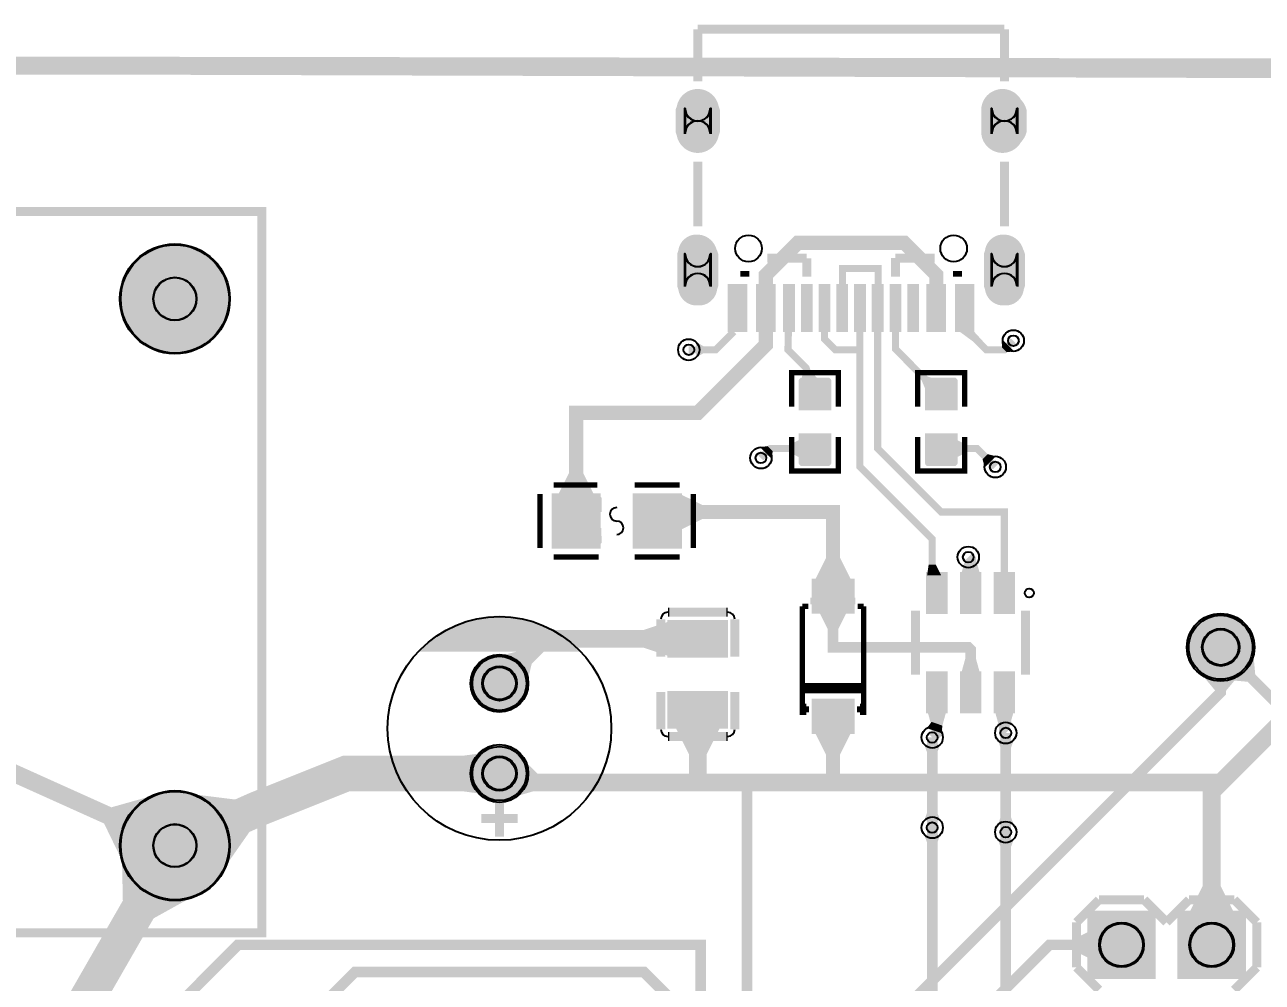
# Model space of a CAD drawing. Header units: millimetres. Extents: x 1 to 169, y 35 to 120.
# Drawn here: x 81.37 to 116.23, y 92.93 to 119.9 of the extents above; entities that cross this region are included whole.
import ezdxf

# ---------------------------------------------------------------- set-up
doc = ezdxf.new("R2010")
doc.units = ezdxf.units.MM
for name, color, linetype, true_color in [('BoardOutline', 7, 'Continuous', 0xff00ff), ('BottomLayer', 7, 'Continuous', 0x0000ff), ('BottomSolderLayer', 7, 'Continuous', 0xaa00ff), ('Document', 7, 'Continuous', 0xffffff), ('Hole', 7, 'Continuous', 0x000000), ('Multi-Layer', 7, 'Continuous', 0xc0c0c0), ('TopLayer', 7, 'Continuous', 0xff0000), ('TopPasterLayer', 7, 'Continuous', 0x808080), ('TopSilkLayer', 7, 'Continuous', 0xffff00), ('TopSolderLayer', 7, 'Continuous', 0x800080)]:
    doc.layers.add(name, color=color, linetype=linetype, true_color=true_color)

msp = doc.modelspace()

# ---------------------------------------------------------------- hatches: boundary and pattern name
at = {"layer": 'BottomLayer'}
for points in [[(115.006, 101.464), (115.96, 102.419), (116.035, 101.602), (115.823, 101.39)], [(115.737, 101.767), (114.387, 101.767), (114.912, 101.137), (115.212, 101.137)], [(108.782, 99.751), (109.232, 99.751), (109.157, 99.541), (108.857, 99.541)], [(106.709, 99.624), (107.159, 99.624), (107.084, 99.414), (106.784, 99.414)], [(106.709, 97.481), (107.159, 97.481), (107.084, 97.691), (106.784, 97.691)], [(108.782, 97.354), (109.232, 97.354), (109.157, 97.564), (108.857, 97.564)], [(111.354, 93.605), (111.354, 94.355), (110.904, 94.13), (110.904, 93.83)]]:
    msp.add_hatch(color=256, dxfattribs=at).paths.add_polyline_path(points)
at = {"layer": 'BottomSolderLayer'}
for points in [[(100.954, 116.88, -0.785398), (99.703, 116.88), (99.703, 117.497, -0.785398), (100.954, 117.497)], [(109.594, 116.88, -0.785398), (108.343, 116.88), (108.343, 117.497, -0.785398), (109.594, 117.497)], [(84.049, 112.174, 1), (87.148, 112.174, 1)], [(100.904, 112.527, -0.785398), (99.753, 112.527), (99.753, 113.45, -0.785398), (100.904, 113.45)], [(109.544, 112.527, -0.785398), (108.393, 112.527), (108.393, 113.45, -0.785398), (109.544, 113.45)], [(114.111, 102.362, 1), (116.013, 102.362, 1)], [(93.929, 101.346, 1), (95.555, 101.346, 1)], [(93.929, 98.806, 1), (95.555, 98.806, 1)], [(84.049, 96.774, 1), (87.148, 96.774, 1)], [(111.303, 93.015), (111.303, 94.945), (113.233, 94.945), (113.233, 93.015)], [(113.843, 93.015), (113.843, 94.945), (115.773, 94.945), (115.773, 93.015)]]:
    msp.add_hatch(color=256, dxfattribs=at).paths.add_polyline_path(points)
at = {"layer": 'Document'}
for points in [[(104.042, 104.044), (104.232, 104.044), (104.232, 103.285), (104.042, 103.285)], [(103.505, 103.759), (104.769, 103.759), (104.769, 103.57), (103.505, 103.57)], [(104.045, 100.078), (104.235, 100.078), (104.235, 100.836), (104.045, 100.836)]]:
    msp.add_hatch(color=256, dxfattribs=at).paths.add_polyline_path(points)
at = {"layer": 'Multi-Layer'}
for points in [[(100.928, 116.888, -0.785398), (99.728, 116.888), (99.728, 117.488, -0.785398), (100.928, 117.488)], [(109.568, 116.888, -0.785398), (108.368, 116.888), (108.368, 117.488, -0.785398), (109.568, 117.488)], [(84.074, 112.174, 1), (87.122, 112.174, 1)], [(100.878, 112.538, -0.785398), (99.778, 112.538), (99.778, 113.438, -0.785398), (100.878, 113.438)], [(109.518, 112.538, -0.785398), (108.418, 112.538), (108.418, 113.438, -0.785398), (109.518, 113.438)], [(93.98, 101.346, 1), (95.504, 101.346, 1)], [(93.98, 98.806, 1), (95.504, 98.806, 1)], [(84.074, 96.774, 1), (87.122, 96.774, 1)], [(111.354, 93.066), (111.354, 94.895), (113.183, 94.895), (113.183, 93.066)], [(113.894, 93.066), (113.894, 94.895), (115.723, 94.895), (115.723, 93.066)]]:
    msp.add_hatch(color=256, dxfattribs=at).paths.add_polyline_path(points)
at = {"layer": 'TopLayer'}
for points in [[(101.698, 111.271), (101.198, 111.271), (101.198, 112.571), (101.698, 112.571)], [(102.498, 111.271), (101.998, 111.271), (101.998, 112.571), (102.498, 112.571)], [(103.038, 111.271), (102.758, 111.271), (102.758, 112.571), (103.038, 112.571)], [(103.539, 111.27), (103.259, 111.27), (103.259, 112.57), (103.539, 112.57)], [(104.038, 111.271), (103.758, 111.271), (103.758, 112.571), (104.038, 112.571)], [(104.538, 111.271), (104.258, 111.271), (104.258, 112.571), (104.538, 112.571)], [(105.038, 111.271), (104.758, 111.271), (104.758, 112.571), (105.038, 112.571)], [(105.538, 111.271), (105.258, 111.271), (105.258, 112.571), (105.538, 112.571)], [(106.038, 111.271), (105.758, 111.271), (105.758, 112.571), (106.038, 112.571)], [(106.538, 111.27), (106.258, 111.27), (106.258, 112.57), (106.538, 112.57)], [(107.298, 111.271), (106.798, 111.271), (106.798, 112.571), (107.298, 112.571)], [(108.098, 111.271), (107.598, 111.271), (107.598, 112.571), (108.098, 112.571)], [(108.098, 111.271), (107.682, 111.271), (108.09, 110.971), (108.373, 110.971)], [(100.275, 110.519), (100.275, 110.969), (100.485, 110.844), (100.485, 110.644)], [(109.239, 110.699), (108.921, 111.017), (108.896, 110.815), (109.037, 110.674)], [(104.064, 109.062), (103.2, 109.062), (103.2, 109.869), (104.064, 109.869)], [(103.249, 109.869), (103.749, 109.869), (103.506, 110.169), (103.295, 110.169)], [(106.756, 109.599), (107.177, 109.869), (106.809, 109.989), (106.637, 109.879)], [(106.756, 109.062), (107.62, 109.062), (107.62, 109.869), (106.756, 109.869)], [(103.2, 108.209), (103.2, 107.709), (102.9, 107.859), (102.9, 108.059)], [(104.064, 108.362), (103.2, 108.362), (103.2, 107.556), (104.064, 107.556)], [(106.756, 108.362), (107.62, 108.362), (107.62, 107.556), (106.756, 107.556)], [(107.62, 108.209), (107.62, 107.709), (107.92, 107.859), (107.92, 108.059)], [(102.408, 107.678), (102.089, 107.996), (102.299, 108.029), (102.441, 107.888)], [(108.731, 107.742), (108.413, 107.424), (108.353, 107.661), (108.494, 107.802)], [(96.401, 106.668), (97.401, 106.668), (97.101, 107.268), (96.701, 107.268)], [(96.234, 106.668), (97.569, 106.668), (97.569, 105.168), (96.234, 105.168)], [(98.519, 106.668), (99.854, 106.668), (99.854, 105.168), (98.519, 105.168)], [(99.854, 106.668), (99.854, 105.672), (100.454, 105.972), (100.454, 106.372)], [(103.64, 104.276), (104.64, 104.276), (104.34, 104.876), (103.94, 104.876)], [(106.791, 104.392), (107.184, 104.392), (107.034, 104.692), (106.834, 104.692)], [(107.741, 104.392), (108.291, 104.392), (108.166, 104.836), (107.866, 104.836)], [(108.204, 104.743), (107.76, 104.67), (107.866, 104.475), (108.166, 104.524)], [(103.565, 103.326), (103.565, 104.276), (104.715, 104.276), (104.715, 103.326)], [(107.341, 104.392), (107.341, 103.392), (106.791, 103.392), (106.791, 104.392)], [(108.291, 104.392), (108.291, 103.392), (107.741, 103.392), (107.741, 104.392)], [(109.241, 104.392), (109.241, 103.392), (108.691, 103.392), (108.691, 104.392)], [(108.716, 104.392), (109.216, 104.392), (109.066, 104.395), (108.866, 104.395)], [(104.515, 103.326), (103.765, 103.326), (103.99, 102.876), (104.29, 102.876)], [(99.555, 102.1), (99.555, 103.1), (98.805, 102.85), (98.805, 102.35)], [(101.105, 103.1), (101.105, 102.1), (99.555, 102.1), (99.555, 103.1)], [(94.695, 102.106), (95.503, 101.298), (95.653, 101.903), (95.299, 102.256)], [(107.741, 101.592), (108.291, 101.592), (108.166, 102.042), (107.866, 102.042)], [(107.341, 101.592), (107.341, 100.592), (106.791, 100.592), (106.791, 101.592)], [(108.291, 101.592), (108.291, 100.592), (107.741, 100.592), (107.741, 101.592)], [(109.241, 101.592), (109.241, 100.592), (108.691, 100.592), (108.691, 101.592)], [(101.105, 101.1), (101.105, 100.1), (99.555, 100.1), (99.555, 101.1)], [(103.565, 99.941), (103.565, 100.891), (104.715, 100.891), (104.715, 99.941)], [(107.341, 100.592), (106.791, 100.592), (106.916, 100.142), (107.216, 100.142)], [(109.241, 100.592), (108.691, 100.592), (108.816, 100.142), (109.116, 100.142)], [(100.955, 100.1), (99.705, 100.1), (100.08, 99.35), (100.58, 99.35)], [(106.785, 100.083), (107.211, 99.937), (107.216, 100.157), (106.916, 100.26)], [(109.211, 100.169), (108.763, 100.124), (108.816, 100.341), (109.116, 100.371)], [(104.64, 99.941), (103.64, 99.941), (103.94, 99.341), (104.34, 99.341)], [(94.238, 98.234), (94.238, 99.377), (93.705, 99.306), (93.705, 98.306)], [(95.371, 99.237), (95.091, 98.129), (95.685, 98.302), (95.811, 98.802)], [(85.148, 98.23), (84.21, 96.146), (83.603, 97.398), (83.809, 97.854)], [(86.984, 96.139), (86.055, 98.228), (87.291, 98.074), (87.697, 97.16)], [(106.709, 97.084), (107.159, 97.084), (107.084, 96.874), (106.784, 96.874)], [(108.782, 96.957), (109.232, 96.957), (109.157, 96.747), (108.857, 96.747)], [(86.087, 95.331), (84.105, 96.47), (84.131, 95.225), (84.998, 94.726)], [(114.183, 94.895), (115.433, 94.895), (115.058, 95.645), (114.558, 95.645)]]:
    msp.add_hatch(color=256, dxfattribs=at).paths.add_polyline_path(points)
at = {"layer": 'TopPasterLayer'}
for points in [[(100.343, 118.088), (100.373, 118.087), (100.403, 118.084), (100.432, 118.079), (100.462, 118.073), (100.491, 118.066), (100.519, 118.057), (100.547, 118.047), (100.575, 118.035), (100.602, 118.022), (100.628, 118.008), (100.654, 117.992), (100.678, 117.976), (100.702, 117.957), (100.725, 117.938), (100.747, 117.918), (100.768, 117.896), (100.788, 117.874), (100.806, 117.851), (100.824, 117.826), (100.84, 117.801), (100.855, 117.775), (100.869, 117.749), (100.881, 117.721), (100.892, 117.694), (100.902, 117.665), (100.91, 117.636), (100.916, 117.607), (100.921, 117.578), (100.925, 117.548), (100.927, 117.518), (100.928, 117.488), (100.928, 116.888), (100.927, 116.858), (100.925, 116.829), (100.921, 116.799), (100.916, 116.769), (100.91, 116.74), (100.902, 116.711), (100.892, 116.683), (100.881, 116.655), (100.869, 116.628), (100.855, 116.601), (100.84, 116.575), (100.824, 116.55), (100.806, 116.526), (100.788, 116.503), (100.768, 116.48), (100.747, 116.459), (100.725, 116.438), (100.702, 116.419), (100.678, 116.401), (100.654, 116.384), (100.628, 116.369), (100.602, 116.354), (100.575, 116.341), (100.547, 116.33), (100.519, 116.32), (100.491, 116.311), (100.462, 116.303), (100.432, 116.297), (100.403, 116.293), (100.373, 116.29), (100.343, 116.289), (100.313, 116.289), (100.283, 116.29), (100.254, 116.293), (100.224, 116.297), (100.195, 116.303), (100.166, 116.311), (100.137, 116.32), (100.109, 116.33), (100.081, 116.341), (100.054, 116.354), (100.028, 116.369), (100.003, 116.384), (99.978, 116.401), (99.954, 116.419), (99.931, 116.438), (99.909, 116.459), (99.888, 116.48), (99.869, 116.503), (99.85, 116.526), (99.832, 116.55), (99.816, 116.575), (99.801, 116.601), (99.788, 116.628), (99.775, 116.655), (99.764, 116.683), (99.755, 116.711), (99.747, 116.74), (99.74, 116.769), (99.735, 116.799), (99.731, 116.829), (99.729, 116.858), (99.728, 116.888), (99.728, 117.488), (99.729, 117.518), (99.731, 117.548), (99.735, 117.578), (99.74, 117.607), (99.747, 117.636), (99.755, 117.665), (99.764, 117.694), (99.775, 117.721), (99.788, 117.749), (99.801, 117.775), (99.816, 117.801), (99.832, 117.826), (99.85, 117.851), (99.869, 117.874), (99.888, 117.896), (99.909, 117.918), (99.931, 117.938), (99.954, 117.957), (99.978, 117.976), (100.003, 117.992), (100.028, 118.008), (100.054, 118.022), (100.081, 118.035), (100.109, 118.047), (100.137, 118.057), (100.166, 118.066), (100.195, 118.073), (100.224, 118.079), (100.254, 118.084), (100.283, 118.087), (100.313, 118.088)], [(108.929, 118.088), (108.959, 118.087), (108.989, 118.084), (109.018, 118.079), (109.048, 118.073), (109.077, 118.066), (109.105, 118.057), (109.133, 118.047), (109.161, 118.035), (109.188, 118.022), (109.214, 118.008), (109.24, 117.992), (109.264, 117.976), (109.288, 117.958), (109.311, 117.938), (109.333, 117.918), (109.354, 117.897), (109.374, 117.874), (109.393, 117.851), (109.41, 117.826), (109.426, 117.801), (109.441, 117.775), (109.455, 117.749), (109.467, 117.721), (109.478, 117.694), (109.488, 117.665), (109.496, 117.636), (109.502, 117.607), (109.508, 117.578), (109.511, 117.548), (109.514, 117.518), (109.514, 117.488), (109.514, 116.888), (109.514, 116.859), (109.511, 116.829), (109.508, 116.799), (109.502, 116.77), (109.496, 116.74), (109.488, 116.712), (109.478, 116.683), (109.467, 116.655), (109.455, 116.628), (109.441, 116.601), (109.426, 116.576), (109.41, 116.55), (109.393, 116.526), (109.374, 116.503), (109.354, 116.48), (109.333, 116.459), (109.311, 116.439), (109.288, 116.419), (109.264, 116.401), (109.24, 116.384), (109.214, 116.369), (109.188, 116.354), (109.161, 116.342), (109.133, 116.33), (109.105, 116.32), (109.077, 116.311), (109.048, 116.303), (109.018, 116.298), (108.989, 116.293), (108.959, 116.29), (108.929, 116.289), (108.899, 116.289), (108.869, 116.29), (108.84, 116.293), (108.81, 116.298), (108.781, 116.303), (108.752, 116.311), (108.723, 116.32), (108.695, 116.33), (108.667, 116.342), (108.641, 116.354), (108.614, 116.369), (108.589, 116.384), (108.564, 116.401), (108.54, 116.419), (108.517, 116.439), (108.495, 116.459), (108.474, 116.48), (108.455, 116.503), (108.436, 116.526), (108.419, 116.55), (108.402, 116.576), (108.387, 116.601), (108.374, 116.628), (108.361, 116.655), (108.35, 116.683), (108.341, 116.712), (108.333, 116.74), (108.326, 116.77), (108.321, 116.799), (108.317, 116.829), (108.315, 116.859), (108.314, 116.888), (108.314, 117.488), (108.315, 117.518), (108.317, 117.548), (108.321, 117.578), (108.326, 117.607), (108.333, 117.636), (108.341, 117.665), (108.35, 117.694), (108.361, 117.721), (108.374, 117.749), (108.387, 117.775), (108.402, 117.801), (108.419, 117.826), (108.436, 117.851), (108.455, 117.874), (108.474, 117.897), (108.495, 117.918), (108.517, 117.938), (108.54, 117.958), (108.564, 117.976), (108.589, 117.992), (108.614, 118.008), (108.641, 118.022), (108.667, 118.035), (108.695, 118.047), (108.723, 118.057), (108.752, 118.066), (108.781, 118.073), (108.81, 118.079), (108.84, 118.084), (108.869, 118.087), (108.899, 118.088)], [(100.878, 113.416), (100.877, 113.45), (100.874, 113.485), (100.869, 113.519), (100.862, 113.553), (100.852, 113.586), (100.841, 113.619), (100.828, 113.651), (100.813, 113.682), (100.796, 113.712), (100.777, 113.741), (100.757, 113.769), (100.734, 113.795), (100.711, 113.82), (100.686, 113.844), (100.659, 113.866), (100.631, 113.887), (100.602, 113.905), (100.572, 113.922), (100.541, 113.937), (100.509, 113.951), (100.476, 113.962), (100.443, 113.971), (100.409, 113.978), (100.375, 113.984), (100.341, 113.987), (100.306, 113.988), (100.293, 113.988), (100.261, 113.987), (100.228, 113.984), (100.196, 113.979), (100.165, 113.972), (100.134, 113.963), (100.103, 113.952), (100.074, 113.939), (100.045, 113.924), (100.017, 113.908), (99.99, 113.889), (99.965, 113.87), (99.941, 113.848), (99.918, 113.825), (99.896, 113.801), (99.876, 113.776), (99.858, 113.749), (99.842, 113.721), (99.827, 113.692), (99.814, 113.663), (99.803, 113.632), (99.794, 113.601), (99.787, 113.57), (99.782, 113.538), (99.779, 113.505), (99.778, 113.473), (99.778, 113.282), (99.777, 112.51), (99.778, 112.478), (99.782, 112.445), (99.787, 112.413), (99.794, 112.381), (99.803, 112.35), (99.814, 112.319), (99.827, 112.289), (99.842, 112.26), (99.858, 112.232), (99.877, 112.205), (99.897, 112.179), (99.918, 112.154), (99.942, 112.131), (99.966, 112.109), (99.992, 112.089), (100.019, 112.071), (100.047, 112.054), (100.076, 112.04), (100.106, 112.027), (100.137, 112.015), (100.168, 112.006), (100.2, 111.999), (100.233, 111.994), (100.265, 111.991), (100.298, 111.99), (100.361, 111.99), (100.394, 111.991), (100.426, 111.994), (100.458, 111.999), (100.49, 112.006), (100.521, 112.015), (100.552, 112.026), (100.582, 112.039), (100.611, 112.054), (100.638, 112.071), (100.665, 112.089), (100.691, 112.109), (100.715, 112.13), (100.738, 112.153), (100.76, 112.178), (100.78, 112.203), (100.798, 112.23), (100.815, 112.258), (100.829, 112.287), (100.842, 112.317), (100.853, 112.347), (100.862, 112.379), (100.869, 112.41), (100.875, 112.442), (100.878, 112.475), (100.879, 112.507), (100.879, 112.534), (100.879, 112.534)], [(109.518, 113.416), (109.517, 113.45), (109.514, 113.485), (109.509, 113.519), (109.502, 113.553), (109.492, 113.586), (109.481, 113.619), (109.468, 113.651), (109.453, 113.682), (109.436, 113.712), (109.417, 113.741), (109.397, 113.769), (109.375, 113.795), (109.351, 113.82), (109.326, 113.844), (109.299, 113.866), (109.271, 113.887), (109.242, 113.905), (109.212, 113.922), (109.181, 113.937), (109.149, 113.951), (109.117, 113.962), (109.083, 113.971), (109.049, 113.978), (109.015, 113.984), (108.981, 113.987), (108.946, 113.988), (108.933, 113.988), (108.901, 113.987), (108.868, 113.984), (108.836, 113.979), (108.805, 113.972), (108.774, 113.963), (108.743, 113.952), (108.714, 113.939), (108.685, 113.924), (108.657, 113.908), (108.63, 113.889), (108.605, 113.87), (108.581, 113.848), (108.558, 113.825), (108.536, 113.801), (108.517, 113.776), (108.498, 113.749), (108.482, 113.721), (108.467, 113.692), (108.454, 113.663), (108.443, 113.632), (108.434, 113.601), (108.427, 113.57), (108.422, 113.538), (108.419, 113.505), (108.418, 113.473), (108.418, 113.282), (108.418, 112.51), (108.419, 112.478), (108.422, 112.445), (108.427, 112.413), (108.434, 112.381), (108.443, 112.35), (108.454, 112.319), (108.467, 112.289), (108.482, 112.26), (108.499, 112.232), (108.517, 112.205), (108.537, 112.179), (108.559, 112.154), (108.582, 112.131), (108.606, 112.109), (108.632, 112.089), (108.659, 112.071), (108.687, 112.054), (108.716, 112.04), (108.746, 112.027), (108.777, 112.015), (108.809, 112.006), (108.84, 111.999), (108.873, 111.994), (108.905, 111.991), (108.938, 111.99), (109.001, 111.99), (109.034, 111.991), (109.066, 111.994), (109.098, 111.999), (109.13, 112.006), (109.161, 112.015), (109.192, 112.026), (109.222, 112.039), (109.251, 112.054), (109.279, 112.071), (109.305, 112.089), (109.331, 112.109), (109.356, 112.13), (109.378, 112.153), (109.4, 112.178), (109.42, 112.203), (109.438, 112.23), (109.455, 112.258), (109.469, 112.287), (109.482, 112.317), (109.493, 112.347), (109.502, 112.379), (109.51, 112.41), (109.515, 112.442), (109.518, 112.475), (109.519, 112.507), (109.519, 112.534), (109.519, 112.534)], [(101.698, 111.271), (101.198, 111.271), (101.198, 112.571), (101.698, 112.571)], [(102.498, 111.271), (101.998, 111.271), (101.998, 112.571), (102.498, 112.571)], [(103.038, 111.271), (102.758, 111.271), (102.758, 112.571), (103.038, 112.571)], [(103.539, 111.27), (103.259, 111.27), (103.259, 112.57), (103.539, 112.57)], [(104.038, 111.271), (103.758, 111.271), (103.758, 112.571), (104.038, 112.571)], [(104.538, 111.271), (104.258, 111.271), (104.258, 112.571), (104.538, 112.571)], [(105.038, 111.271), (104.758, 111.271), (104.758, 112.571), (105.038, 112.571)], [(105.538, 111.271), (105.258, 111.271), (105.258, 112.571), (105.538, 112.571)], [(106.038, 111.271), (105.758, 111.271), (105.758, 112.571), (106.038, 112.571)], [(106.538, 111.27), (106.258, 111.27), (106.258, 112.57), (106.538, 112.57)], [(107.298, 111.271), (106.798, 111.271), (106.798, 112.571), (107.298, 112.571)], [(108.098, 111.271), (107.598, 111.271), (107.598, 112.571), (108.098, 112.571)], [(103.182, 109.907), (103.182, 109.107), (103.232, 109.057), (103.46, 109.057), (103.46, 109.427), (103.79, 109.427), (103.79, 109.057), (104.032, 109.057), (104.082, 109.107), (104.082, 109.907), (104.032, 109.957), (103.232, 109.957)], [(107.588, 109.067), (107.36, 109.067), (107.36, 109.447), (107.03, 109.447), (107.03, 109.067), (106.788, 109.067), (106.738, 109.117), (106.738, 109.907), (106.788, 109.957), (107.588, 109.957), (107.638, 109.907), (107.638, 109.117)], [(103.232, 108.357), (103.46, 108.357), (103.46, 107.977), (103.79, 107.977), (103.79, 108.357), (104.032, 108.357), (104.082, 108.307), (104.082, 107.517), (104.032, 107.467), (103.232, 107.467), (103.182, 107.517), (103.182, 108.307)], [(107.638, 107.517), (107.638, 108.317), (107.588, 108.367), (107.36, 108.367), (107.36, 107.997), (107.03, 107.997), (107.03, 108.367), (106.788, 108.367), (106.738, 108.317), (106.738, 107.517), (106.788, 107.467), (107.588, 107.467)], [(96.369, 105.298), (96.369, 106.578), (96.419, 106.628), (97.569, 106.628), (97.619, 106.578), (97.624, 106.168), (97.174, 106.168), (97.174, 105.718), (97.614, 105.718), (97.619, 105.298), (97.569, 105.248), (96.419, 105.248)], [(98.519, 105.298), (98.519, 105.718), (98.964, 105.718), (98.964, 106.168), (98.524, 106.168), (98.519, 106.578), (98.569, 106.628), (99.719, 106.628), (99.769, 106.578), (99.769, 105.298), (99.719, 105.248), (98.569, 105.248)], [(103.565, 103.326), (103.565, 104.276), (104.715, 104.276), (104.715, 103.326)], [(107.341, 104.392), (107.341, 103.392), (106.791, 103.392), (106.791, 104.392)], [(108.291, 104.392), (108.291, 103.392), (107.741, 103.392), (107.741, 104.392)], [(109.241, 104.392), (109.241, 103.392), (108.691, 103.392), (108.691, 104.392)], [(101.105, 103.1), (101.105, 102.1), (99.555, 102.1), (99.555, 103.1)], [(107.341, 101.592), (107.341, 100.592), (106.791, 100.592), (106.791, 101.592)], [(108.291, 101.592), (108.291, 100.592), (107.741, 100.592), (107.741, 101.592)], [(109.241, 101.592), (109.241, 100.592), (108.691, 100.592), (108.691, 101.592)], [(101.105, 101.1), (101.105, 100.1), (99.555, 100.1), (99.555, 101.1)], [(103.565, 99.941), (103.565, 100.891), (104.715, 100.891), (104.715, 99.941)]]:
    msp.add_hatch(color=256, dxfattribs=at).paths.add_polyline_path(points)
at = {"layer": 'TopSilkLayer'}
msp.add_hatch(color=256, dxfattribs=at).paths.add_polyline_path([(92.456, 102.235), (92.51, 102.293), (92.565, 102.35), (92.622, 102.405), (92.68, 102.459), (92.74, 102.512), (92.801, 102.562), (92.863, 102.611), (92.926, 102.659), (92.991, 102.705), (93.057, 102.749), (93.124, 102.792), (93.192, 102.832), (93.261, 102.871), (93.331, 102.909), (93.402, 102.944), (93.473, 102.978), (93.546, 103.009), (93.619, 103.039), (93.694, 103.067), (93.768, 103.093), (93.844, 103.117), (93.92, 103.139), (93.997, 103.16), (94.074, 103.178), (94.151, 103.194), (94.229, 103.208), (94.308, 103.22), (94.386, 103.231), (94.465, 103.239), (94.544, 103.245), (94.623, 103.249), (94.703, 103.251), (94.782, 103.251), (94.861, 103.249), (94.94, 103.245), (95.019, 103.239), (95.098, 103.231), (95.177, 103.22), (95.255, 103.208), (95.333, 103.194), (95.411, 103.178), (95.488, 103.16), (95.564, 103.139), (95.64, 103.117), (95.716, 103.093), (95.791, 103.067), (95.865, 103.039), (95.938, 103.009), (96.011, 102.978), (96.083, 102.944), (96.154, 102.909), (96.224, 102.871), (96.293, 102.832), (96.361, 102.792), (96.428, 102.749), (96.493, 102.705), (96.558, 102.659), (96.621, 102.611), (96.684, 102.562), (96.744, 102.512), (96.804, 102.459), (96.862, 102.405), (96.919, 102.35), (96.974, 102.293), (97.028, 102.235)])
at = {"layer": 'TopSolderLayer'}
for points in [[(100.954, 116.88, -0.785398), (99.703, 116.88), (99.703, 117.497, -0.785398), (100.954, 117.497)], [(109.594, 116.88, -0.785398), (108.343, 116.88), (108.343, 117.497, -0.785398), (109.594, 117.497)], [(84.049, 112.174, 1), (87.148, 112.174, 1)], [(100.904, 112.527, -0.785398), (99.753, 112.527), (99.753, 113.45, -0.785398), (100.904, 113.45)], [(109.544, 112.527, -0.785398), (108.393, 112.527), (108.393, 113.45, -0.785398), (109.544, 113.45)], [(101.724, 111.246), (101.173, 111.246), (101.173, 112.597), (101.724, 112.597)], [(102.524, 111.245), (101.973, 111.245), (101.973, 112.596), (102.524, 112.596)], [(103.064, 111.246), (102.733, 111.246), (102.733, 112.597), (103.064, 112.597)], [(103.564, 111.245), (103.233, 111.245), (103.233, 112.596), (103.564, 112.596)], [(104.064, 111.246), (103.733, 111.246), (103.733, 112.597), (104.064, 112.597)], [(104.564, 111.246), (104.233, 111.246), (104.233, 112.597), (104.564, 112.597)], [(105.064, 111.246), (104.733, 111.246), (104.733, 112.597), (105.064, 112.597)], [(105.564, 111.246), (105.233, 111.246), (105.233, 112.597), (105.564, 112.597)], [(106.064, 111.246), (105.733, 111.246), (105.733, 112.597), (106.064, 112.597)], [(106.564, 111.245), (106.233, 111.245), (106.233, 112.596), (106.564, 112.596)], [(107.324, 111.246), (106.773, 111.246), (106.773, 112.597), (107.324, 112.597)], [(108.124, 111.246), (107.573, 111.246), (107.573, 112.597), (108.124, 112.597)], [(104.091, 109.039), (103.173, 109.039), (103.173, 109.892), (104.091, 109.892)], [(106.729, 109.039), (107.647, 109.039), (107.647, 109.892), (106.729, 109.892)], [(104.091, 108.386), (103.173, 108.386), (103.173, 107.532), (104.091, 107.532)], [(106.729, 108.386), (107.647, 108.386), (107.647, 107.532), (106.729, 107.532)], [(96.209, 106.694), (97.595, 106.694), (97.595, 105.143), (96.209, 105.143)], [(98.494, 106.694), (99.88, 106.694), (99.88, 105.143), (98.494, 105.143)], [(103.534, 103.305), (103.534, 104.297), (104.746, 104.297), (104.746, 103.305)], [(107.369, 104.485), (107.369, 103.3), (106.763, 103.3), (106.763, 104.485)], [(108.319, 104.485), (108.319, 103.3), (107.713, 103.3), (107.713, 104.485)], [(109.269, 104.485), (109.269, 103.3), (108.663, 103.3), (108.663, 104.485)], [(114.111, 102.362, 1), (116.013, 102.362, 1)], [(101.184, 103.133), (101.184, 102.067), (99.476, 102.067), (99.476, 103.133)], [(93.929, 101.346, 1), (95.555, 101.346, 1)], [(107.369, 101.684), (107.369, 100.5), (106.763, 100.5), (106.763, 101.684)], [(108.319, 101.684), (108.319, 100.5), (107.713, 100.5), (107.713, 101.684)], [(109.269, 101.684), (109.269, 100.5), (108.663, 100.5), (108.663, 101.684)], [(101.184, 101.133), (101.184, 100.067), (99.476, 100.067), (99.476, 101.133)], [(103.534, 99.92), (103.534, 100.912), (104.746, 100.912), (104.746, 99.92)], [(93.929, 98.806, 1), (95.555, 98.806, 1)], [(84.049, 96.774, 1), (87.148, 96.774, 1)], [(111.303, 93.015), (111.303, 94.945), (113.233, 94.945), (113.233, 93.015)], [(113.843, 93.015), (113.843, 94.945), (115.773, 94.945), (115.773, 93.015)]]:
    msp.add_hatch(color=256, dxfattribs=at).paths.add_polyline_path(points)

# ---------------------------------------------------------------- linework, layer by layer
at = {"layer": 'BoardOutline', "const_width": 0.254}
msp.add_lwpolyline([(168.91, 35.56), (1.778, 35.306), (1.778, 118.618), (84.836, 118.618), (169.164, 118.364), (168.91, 35.56)], close=True, dxfattribs=at)
at = {"layer": 'BottomLayer', "const_width": 0.3}
for points in [[(115.062, 102.362), (115.062, 101.092), (102.87, 88.9), (102.87, 61.933)], [(114.808, 91.44), (117.602, 91.44), (117.602, 99.822), (115.062, 102.362)], [(109.007, 99.949), (109.007, 97.155)], [(106.934, 99.822), (106.934, 97.282)], [(104.14, 61.722), (104.14, 87.884), (110.236, 93.98), (112.268, 93.98)]]:
    msp.add_lwpolyline(points, dxfattribs=at)
at = {"layer": 'BottomSolderLayer'}
for points in [[(99.963, 116.828), (99.963, 117.548)], [(100.693, 116.828), (100.693, 117.548)], [(108.603, 116.828), (108.603, 117.548)], [(109.333, 116.828), (109.333, 117.548)], [(99.962, 112.527), (99.962, 113.45)], [(100.694, 112.527), (100.694, 113.45)], [(108.602, 112.527), (108.602, 113.45)], [(109.334, 112.527), (109.334, 113.45)]]:
    msp.add_lwpolyline(points, close=True, dxfattribs=at)
for centre, radius in [((85.598, 112.174), 1.549), ((85.598, 112.174), 0.61), ((115.062, 102.362), 0.951), ((115.062, 102.362), 0.528), ((94.742, 101.346), 0.813), ((94.742, 101.346), 0.488), ((94.742, 98.806), 0.813), ((94.742, 98.806), 0.488), ((85.598, 96.774), 1.549), ((85.598, 96.774), 0.61), ((112.268, 93.98), 0.633), ((114.808, 93.98), 0.633)]:
    msp.add_circle(centre, radius, dxfattribs=at)
for centre, radius, start, end in [((100.328, 117.548), 0.365, 180, 360), ((108.968, 117.548), 0.365, 180, 360), ((100.328, 116.828), 0.365, 360, 180), ((108.968, 116.828), 0.365, 360, 180), ((100.328, 113.45), 0.366, 180, 360), ((108.968, 113.45), 0.366, 180, 360), ((100.328, 112.527), 0.366, 360, 180), ((108.968, 112.527), 0.366, 360, 180)]:
    msp.add_arc(centre, radius, start, end, dxfattribs=at)
at = {"layer": 'Hole'}
for centre in [(100.076, 110.744), (109.22, 110.998), (102.108, 107.696), (108.712, 107.442), (107.95, 104.902), (109.007, 99.949), (106.934, 99.822), (106.934, 97.282), (109.007, 97.155)]:
    msp.add_circle(centre, 0.15, dxfattribs=at)
at = {"layer": 'Multi-Layer'}
for points in [[(99.978, 116.838), (99.978, 117.538)], [(100.678, 116.838), (100.678, 117.538)], [(108.618, 116.838), (108.618, 117.538)], [(109.318, 116.838), (109.318, 117.538)], [(99.978, 112.538), (99.978, 113.438)], [(100.678, 112.538), (100.678, 113.438)], [(108.618, 112.539), (108.618, 113.439)], [(109.318, 112.539), (109.318, 113.439)]]:
    msp.add_lwpolyline(points, close=True, dxfattribs=at)
for centre, radius in [((85.598, 112.174), 1.524), ((101.758, 113.598), 0.375), ((107.538, 113.598), 0.375), ((85.598, 112.174), 0.6), ((109.22, 110.998), 0.3), ((100.076, 110.744), 0.3), ((102.108, 107.696), 0.3), ((108.712, 107.442), 0.3), ((107.95, 104.902), 0.3), ((115.062, 102.362), 0.9), ((115.062, 102.362), 0.5), ((94.742, 101.346), 0.762), ((94.742, 101.346), 0.457), ((106.934, 99.822), 0.3), ((109.007, 99.949), 0.3), ((94.742, 98.806), 0.762), ((94.742, 98.806), 0.457), ((85.598, 96.774), 1.524), ((85.598, 96.774), 0.6), ((106.934, 97.282), 0.3), ((109.007, 97.155), 0.3), ((112.268, 93.98), 0.599), ((114.808, 93.98), 0.599)]:
    msp.add_circle(centre, radius, dxfattribs=at)
for centre, start, end in [((100.328, 117.538), 180, 360), ((108.968, 117.538), 180, 360), ((100.328, 116.838), 360, 180), ((108.968, 116.838), 360, 180), ((100.328, 113.438), 180, 360), ((108.968, 113.439), 180, 360), ((100.328, 112.538), 360, 180), ((108.968, 112.539), 360, 180)]:
    msp.add_arc(centre, 0.35, start, end, dxfattribs=at)
at = {"layer": 'TopLayer'}
for points, const_width in [([(85.598, 96.774), (80.518, 99.06), (80.01, 116.332), (15.748, 116.332), (3.81, 104.394), (3.81, 51.071), (7.738, 46.88), (12.192, 46.736)], 0.5), ([(107.049, 111.921), (107.049, 112.853), (106.147, 113.755), (103.147, 113.755), (102.248, 112.853), (102.248, 111.921)], 0.4), ([(105.41, 111.76), (105.41, 113.03), (104.409, 113.03), (104.409, 111.76)], 0.2), ([(96.901, 105.918), (96.901, 108.966), (100.33, 108.966), (102.248, 110.884), (102.248, 111.921)], 0.4), ([(103.632, 109.465), (103.378, 110.236), (102.87, 110.744), (102.898, 111.921)], 0.2), ([(104.902, 110.744), (104.204, 110.744), (103.901, 111.046), (103.901, 112.062)], 0.2), ([(104.897, 111.921), (104.897, 107.446), (106.934, 105.409), (106.934, 104.024), (107.066, 103.892)], 0.2), ([(105.398, 111.921), (105.398, 107.962), (107.188, 106.172), (108.966, 106.172), (108.966, 104.395), (108.966, 103.892)], 0.2), ([(105.898, 111.921), (105.898, 110.764), (107.188, 109.465)], 0.2), ([(107.849, 111.921), (107.849, 111.354), (108.458, 110.744), (108.966, 110.744), (109.22, 110.998)], 0.2), ([(100.076, 110.744), (100.838, 110.744), (101.346, 111.252)], 0.2), ([(102.108, 107.696), (102.37, 107.959), (103.632, 107.959)], 0.2), ([(107.188, 107.959), (108.197, 107.959), (108.712, 107.442)], 0.2), ([(99.187, 105.918), (99.441, 106.172), (104.14, 106.172), (104.14, 103.801)], 0.4), ([(107.95, 104.902), (108.016, 104.836), (108.016, 103.892)], 0.3), ([(104.14, 103.801), (104.14, 102.362), (107.95, 102.362), (108.016, 102.296), (108.016, 101.092)], 0.3), ([(100.33, 102.6), (95.997, 102.6), (94.742, 101.346)], 0.5), ([(117.602, 102.362), (117.602, 101.092), (115.062, 98.552), (94.996, 98.552), (94.742, 98.806)], 0.5), ([(106.934, 99.822), (107.066, 99.954), (107.066, 101.092)], 0.3), ([(109.007, 99.949), (108.966, 99.99), (108.966, 101.092)], 0.3), ([(100.33, 100.6), (100.33, 98.806)], 0.5), ([(104.14, 100.416), (104.14, 98.552), (104.128, 98.552)], 0.4), ([(85.598, 96.774), (87.884, 97.79), (90.424, 98.806), (94.742, 98.806)], 1), ([(101.712, 90.985), (101.712, 98.552)], 0.3), ([(115.062, 98.552), (114.808, 98.298), (114.808, 93.98)], 0.5), ([(109.007, 97.155), (109.007, 89.281), (104.313, 89.281), (104.313, 90.985)], 0.3), ([(106.934, 97.282), (106.934, 92.456), (104.963, 92.456), (104.963, 90.985)], 0.3), ([(78.684, 86.868), (78.684, 90.424), (81.948, 90.424), (85.598, 96.774)], 1), ([(100.411, 90.985), (100.411, 93.98), (87.376, 93.98), (85.598, 92.202), (85.598, 90.17)], 0.3), ([(89.662, 90.254), (89.662, 92.202), (90.678, 93.218), (98.806, 93.218), (99.761, 92.262), (99.761, 90.985)], 0.3)]:
    msp.add_lwpolyline(points, dxfattribs=dict(at, const_width=const_width))
at = {"layer": 'TopSilkLayer'}
for points, const_width in [([(100.328, 119.771), (108.968, 119.771)], 0.254), ([(100.328, 119.771), (100.328, 118.3)], 0.254), ([(108.968, 119.771), (108.968, 118.3)], 0.254), ([(100.328, 116.037), (100.328, 114.22)], 0.254), ([(108.968, 116.037), (108.968, 114.22)], 0.254), ([(103.401, 113.321), (102.291, 113.321)], 0.254), ([(103.401, 113.321), (103.401, 112.801)], 0.254), ([(107.005, 113.324), (105.898, 113.324)], 0.254), ([(105.898, 113.324), (105.898, 112.802)], 0.254), ([(101.651, 112.961), (101.651, 112.802)], 0.254), ([(107.648, 112.961), (107.648, 112.802)], 0.254), ([(104.293, 109.138), (104.293, 110.097), (102.972, 110.097), (102.972, 109.138)], 0.152), ([(106.528, 109.138), (106.528, 110.097), (107.849, 110.097), (107.849, 109.138)], 0.152), ([(104.293, 108.286), (104.293, 107.327), (102.972, 107.327), (102.972, 108.286)], 0.152), ([(106.528, 108.286), (106.528, 107.327), (107.849, 107.327), (107.849, 108.286)], 0.152), ([(95.885, 106.68), (95.885, 105.156)], 0.152), ([(96.266, 106.934), (97.5, 106.934)], 0.152), ([(99.822, 106.934), (98.552, 106.934)], 0.152), ([(100.203, 106.68), (100.203, 105.156)], 0.152), ([(97.536, 104.902), (96.266, 104.902)], 0.152), ([(98.552, 104.902), (99.822, 104.902)], 0.152), ([(103.274, 100.702), (103.274, 103.514)], 0.152), ([(103.274, 103.514), (103.442, 103.514)], 0.152), ([(105.006, 103.514), (104.838, 103.514)], 0.152), ([(105.006, 100.702), (105.006, 103.514)], 0.152), ([(99.29, 102.1), (99.29, 103.15)], 0.254), ([(99.49, 103.35), (99.53, 103.35)], 0.254), ([(101.13, 103.35), (99.53, 103.35)], 0.254), ([(101.15, 103.35), (101.13, 103.35)], 0.254), ([(101.17, 103.35), (101.13, 103.35)], 0.254), ([(101.37, 102.1), (101.37, 103.15)], 0.254), ([(106.466, 101.592), (106.466, 103.392)], 0.254), ([(109.566, 101.592), (109.566, 103.392)], 0.254), ([(99.29, 101.1), (99.29, 100.05)], 0.254), ([(101.37, 101.1), (101.37, 100.05)], 0.254), ([(103.274, 101.281), (105.006, 101.281)], 0.152), ([(103.274, 101.138), (105.006, 101.138)], 0.152), ([(103.385, 100.528), (103.274, 100.528), (103.274, 100.702)], 0.152), ([(103.274, 100.702), (103.385, 100.702)], 0.152), ([(103.385, 100.528), (103.385, 100.702)], 0.152), ([(104.895, 100.528), (104.895, 100.702)], 0.152), ([(105.006, 100.702), (105.006, 100.528), (104.895, 100.528)], 0.152), ([(104.895, 100.702), (105.006, 100.702)], 0.152), ([(99.49, 99.85), (99.53, 99.85)], 0.254), ([(101.13, 99.85), (99.53, 99.85)], 0.254), ([(101.17, 99.85), (101.13, 99.85)], 0.254), ([(94.742, 97.028), (94.742, 98.044)], 0.254), ([(94.234, 97.536), (95.25, 97.536)], 0.254), ([(110.998, 94.615), (111.633, 95.25)], 0.254), ([(111.633, 95.25), (112.903, 95.25)], 0.254), ([(112.903, 95.25), (113.538, 94.615)], 0.254), ([(113.538, 94.615), (114.173, 95.25)], 0.254), ([(114.173, 95.25), (115.443, 95.25)], 0.254), ([(115.443, 95.25), (116.078, 94.615)], 0.254), ([(110.998, 93.345), (110.998, 94.615)], 0.254), ([(116.078, 94.615), (116.078, 93.345)], 0.254), ([(111.633, 92.71), (110.998, 93.345)], 0.254), ([(116.078, 93.345), (115.443, 92.71)], 0.254)]:
    msp.add_lwpolyline(points, dxfattribs=dict(at, const_width=const_width))
for points, const_width in [([(169.164, 118.618), (169.164, 118.618), (1.524, 118.872), (1.524, 35.306), (169.164, 35.306), (169.164, 118.618)], 0.5), ([(53.753, 114.634), (88.043, 114.634), (88.043, 94.314), (53.753, 94.314), (53.753, 114.634)], 0.254)]:
    msp.add_lwpolyline(points, close=True, dxfattribs=dict(at, const_width=const_width))
for centre, radius in [((109.667, 103.889), 0.127), ((94.742, 100.076), 3.15)]:
    msp.add_circle(centre, radius, dxfattribs=at)
for centre, radius, start, end in [((98.044, 106.109), 0.191, 90, 270), ((98.044, 105.728), 0.191, 270, 90), ((99.49, 103.15), 0.2, 90, 180), ((101.17, 103.15), 0.2, 0, 90), ((99.49, 100.05), 0.2, 180, 270), ((101.17, 100.05), 0.2, 270, 0)]:
    msp.add_arc(centre, radius, start, end, dxfattribs=at)
at = {"layer": 'TopSolderLayer'}
for points in [[(99.963, 116.828), (99.963, 117.548)], [(100.693, 116.828), (100.693, 117.548)], [(108.603, 116.828), (108.603, 117.548)], [(109.333, 116.828), (109.333, 117.548)], [(99.962, 112.527), (99.962, 113.45)], [(100.694, 112.527), (100.694, 113.45)], [(108.602, 112.527), (108.602, 113.45)], [(109.334, 112.527), (109.334, 113.45)]]:
    msp.add_lwpolyline(points, close=True, dxfattribs=at)
for centre, radius in [((85.598, 112.174), 1.549), ((85.598, 112.174), 0.61), ((115.062, 102.362), 0.951), ((115.062, 102.362), 0.528), ((94.742, 101.346), 0.813), ((94.742, 101.346), 0.488), ((94.742, 98.806), 0.813), ((94.742, 98.806), 0.488), ((85.598, 96.774), 1.549), ((85.598, 96.774), 0.61), ((112.268, 93.98), 0.633), ((114.808, 93.98), 0.633)]:
    msp.add_circle(centre, radius, dxfattribs=at)
for centre, radius, start, end in [((100.328, 117.548), 0.365, 180, 360), ((108.968, 117.548), 0.365, 180, 360), ((100.328, 116.828), 0.365, 360, 180), ((108.968, 116.828), 0.365, 360, 180), ((100.328, 113.45), 0.366, 180, 360), ((108.968, 113.45), 0.366, 180, 360), ((100.328, 112.527), 0.366, 360, 180), ((108.968, 112.527), 0.366, 360, 180)]:
    msp.add_arc(centre, radius, start, end, dxfattribs=at)

doc.saveas('drawing.dxf')
